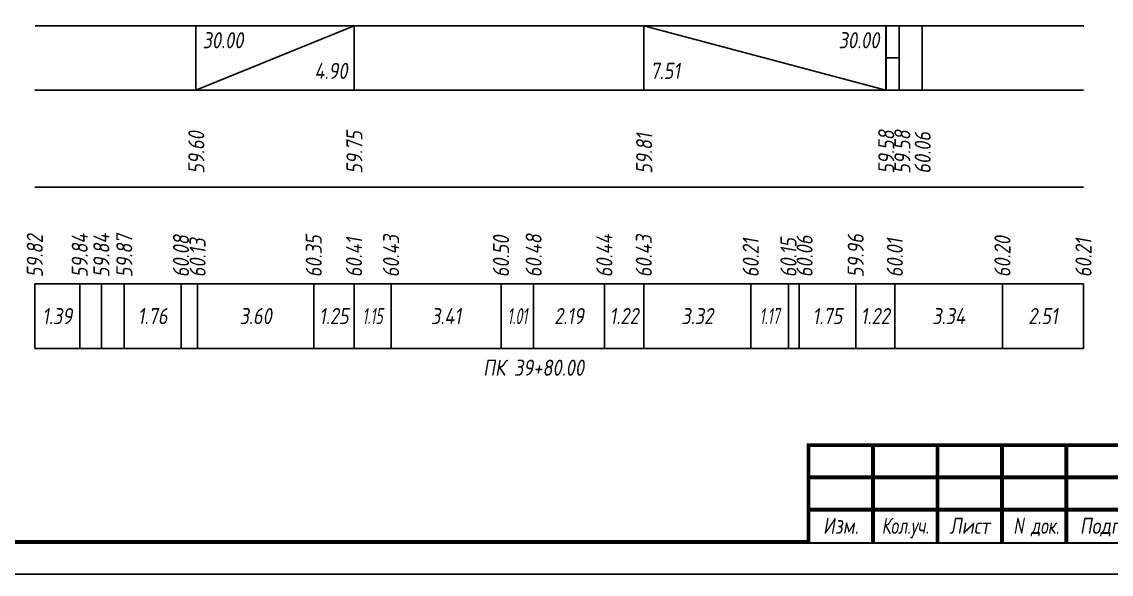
# Model space of a CAD drawing. Extents: x -717 to 1451, y -133302 to 233.
# Drawn here: x 77.9 to 246.9, y -62692.4 to -62606.8 of the extents above; entities that cross this region are included whole.
import ezdxf
from ezdxf.enums import TextEntityAlignment as Align

# ---------------------------------------------------------------- set-up
doc = ezdxf.new("R2010")
doc.units = 0
for name, color, linetype in [('Зарамочное оформление', 7, 'Continuous'), ('Код_510', 7, 'Continuous'), ('Код_516', 1, 'Continuous'), ('Подписи поперечников', 7, 'Continuous'), ('Таблица', 7, 'Continuous')]:
    doc.layers.add(name, color=color, linetype=linetype)
doc.styles.add('М', font='romand.shx', dxfattribs={"width": 0.8, "oblique": 10, "height": 2.5})

# ---------------------------------------------------------------- blocks, each defined once
blk = doc.blocks.new('Штамп')
at = {"linetype": 'Continuous'}
blk.add_wipeout([(199.95, -411.25), (384.95, -411.25), (384.95, -426.25), (199.95, -426.25)], dxfattribs=at).dxf.layer = 'Зарамочное оформление'
at = {"layer": 'Зарамочное оформление', "linetype": 'Continuous', "lineweight": -3, "const_width": 0.6, "flags": 128}
for points in [[(199.95, -426.25), (199.95, -411.25), (384.95, -411.25)], [(209.95, -411.25), (209.95, -426.25)], [(219.95, -411.25), (219.95, -426.25)], [(229.95, -411.25), (229.95, -426.25)], [(239.95, -411.25), (239.95, -426.25)], [(199.95, -416.25), (264.95, -416.25)], [(199.95, -421.25), (264.95, -421.25)]]:
    blk.add_lwpolyline(points, dxfattribs=at)
at = {"layer": 'Зарамочное оформление', "linetype": 'Continuous', "style": 'М', "oblique": 10}
for s, width, p in [('Изм.', 0.8, (204.95, -423.75)), ('Кол.уч.', 0.7, (214.95, -423.75)), ('Лист', 0.8, (224.95, -423.75)), ('N док.', 0.7, (235.28, -423.75)), ('Подпись', 0.8, (247.45, -423.75))]:
    blk.add_text(s, height=2.5, dxfattribs=dict(at, width=width)).set_placement(p, align=Align.MIDDLE_CENTER)
blk = doc.blocks.new('шифр')
blk.add_blockref('Штамп', (0, -62321))

msp = doc.modelspace()

# ---------------------------------------------------------------- linework, layer by layer
at = {"flags": 128}
msp.add_lwpolyline([(-30.054, -62692.421), (389.946, -62692.421), (389.946, -62395.421), (-30.054, -62395.421)], close=True, dxfattribs=at)
at = {"const_width": 0.6, "flags": 128}
msp.add_lwpolyline([(-10.054, -62687.421), (384.946, -62687.421), (384.946, -62400.421), (-10.054, -62400.421)], close=True, dxfattribs=at)
at = {"layer": 'Код_510'}
for p, q in [((79.946, -62657.421), (79.946, -62647.421)), ((86.916, -62657.421), (86.916, -62647.421)), ((90.275, -62657.421), (90.275, -62647.421)), ((93.827, -62657.421), (93.827, -62647.421)), ((102.623, -62657.421), (102.623, -62647.421)), ((105.192, -62657.421), (105.192, -62647.421)), ((123.211, -62657.421), (123.211, -62647.421)), ((129.46, -62657.421), (129.46, -62647.421)), ((135.204, -62657.421), (135.204, -62647.421)), ((152.258, -62657.421), (152.258, -62647.421)), ((157.315, -62657.421), (157.315, -62647.421)), ((168.289, -62657.421), (168.289, -62647.421)), ((174.402, -62657.421), (174.402, -62647.421)), ((190.988, -62657.421), (190.988, -62647.421)), ((196.841, -62657.421), (196.841, -62647.421)), ((198.526, -62657.421), (198.526, -62647.421)), ((207.264, -62657.421), (207.264, -62647.421)), ((213.34, -62657.421), (213.34, -62647.421)), ((230.032, -62657.421), (230.032, -62647.421)), ((242.603, -62657.421), (242.603, -62647.421))]:
    msp.add_line(p, q, dxfattribs=at)
at = {"layer": 'Код_516'}
for p, q in [((104.946, -62617.421), (104.946, -62607.421)), ((104.946, -62617.421), (129.46, -62607.421)), ((129.46, -62617.421), (129.46, -62607.421)), ((174.402, -62617.421), (174.402, -62607.421)), ((174.402, -62607.421), (211.956, -62617.421)), ((211.956, -62617.421), (211.956, -62607.421)), ((212.003, -62617.421), (212.003, -62607.421)), ((214.003, -62617.421), (214.003, -62607.421)), ((217.603, -62617.421), (217.603, -62607.421)), ((212.003, -62612.421), (214.003, -62612.421))]:
    msp.add_line(p, q, dxfattribs=at)
at = {"layer": 'Таблица'}
for p, q in [((80, -62607.421), (242.657, -62607.421)), ((79.946, -62617.421), (242.603, -62617.421)), ((79.946, -62632.421), (242.603, -62632.421)), ((79.946, -62647.421), (242.603, -62647.421)), ((79.946, -62657.421), (242.603, -62657.421))]:
    msp.add_line(p, q, dxfattribs=at)

# ---------------------------------------------------------------- texts
at = {"layer": 'Код_510', "style": 'М', "oblique": 10, "width": 0.8}
for s, p in [('59.82', (79.946, -62646.421)), ('59.84', (86.916, -62646.421)), ('59.84', (90.275, -62646.421)), ('59.87', (93.827, -62646.421)), ('60.08', (102.623, -62646.421)), ('60.13', (105.192, -62646.421)), ('60.35', (123.211, -62646.421)), ('60.41', (129.46, -62646.421)), ('60.43', (135.204, -62646.421)), ('60.50', (152.258, -62646.421)), ('60.48', (157.315, -62646.421)), ('60.44', (168.289, -62646.421)), ('60.43', (174.402, -62646.421)), ('60.21', (190.988, -62646.421)), ('60.15', (196.841, -62646.421)), ('60.06', (199.341, -62646.421)), ('59.96', (207.264, -62646.421)), ('60.01', (213.34, -62646.421)), ('60.20', (230.032, -62646.421)), ('60.21', (242.603, -62646.421))]:
    msp.add_text(s, height=2.5, rotation=90, dxfattribs=at).set_placement(p, align=Align.MIDDLE_LEFT)
at = {"layer": 'Код_510', "style": 'М', "oblique": 10}
for s, width, p in [('1.39', 0.8, (83.431, -62652.421)), ('1.76', 0.8, (98.225, -62652.421)), ('3.60', 0.8, (114.202, -62652.421)), ('1.25', 0.8, (126.335, -62652.421)), ('1.15', 0.6, (132.332, -62652.421)), ('3.41', 0.8, (143.731, -62652.421)), ('1.01', 0.6, (154.786, -62652.421)), ('2.19', 0.8, (162.802, -62652.421)), ('1.22', 0.8, (171.346, -62652.421)), ('3.32', 0.8, (182.695, -62652.421)), ('1.17', 0.6, (193.914, -62652.421)), ('1.75', 0.8, (202.895, -62652.421)), ('1.22', 0.8, (210.302, -62652.421)), ('3.34', 0.8, (221.686, -62652.421)), ('2.51', 0.8, (236.317, -62652.421))]:
    msp.add_text(s, height=2.5, dxfattribs=dict(at, width=width)).set_placement(p, align=Align.MIDDLE_CENTER)
at = {"layer": 'Код_516', "style": 'М', "oblique": 10, "width": 0.8}
msp.add_text('30.00', height=2.5, dxfattribs=at).set_placement((105.946, -62608.421), align=Align.TOP_LEFT)
msp.add_text('30.00', height=2.5, dxfattribs=at).set_placement((210.956, -62608.421), align=Align.TOP_RIGHT)
msp.add_text('4.90', height=2.5, dxfattribs=at).set_placement((128.46, -62616.421), align=Align.BOTTOM_RIGHT)
msp.add_text('7.51', height=2.5, dxfattribs=at).set_placement((175.402, -62616.421), align=Align.BOTTOM_LEFT)
for s, p in [('59.60', (105, -62630.371)), ('59.75', (129.514, -62630.371)), ('59.81', (174.456, -62630.371)), ('59.58', (212.01, -62630.371)), ('59.58', (214.51, -62630.371)), ('60.06', (217.657, -62630.371))]:
    msp.add_text(s, height=2.5, rotation=90, dxfattribs=at).set_placement(p, align=Align.MIDDLE_LEFT)
at = {"layer": 'Подписи поперечников', "style": 'М', "oblique": 10, "width": 0.8}
msp.add_text('ПК 39+80.00', height=2.5, dxfattribs=at).set_placement((157.315, -62662.421), align=Align.BOTTOM_CENTER)

# ---------------------------------------------------------------- next in the draw order: block references
msp.add_blockref('шифр', (0, 59.829))

doc.saveas('drawing.dxf')
